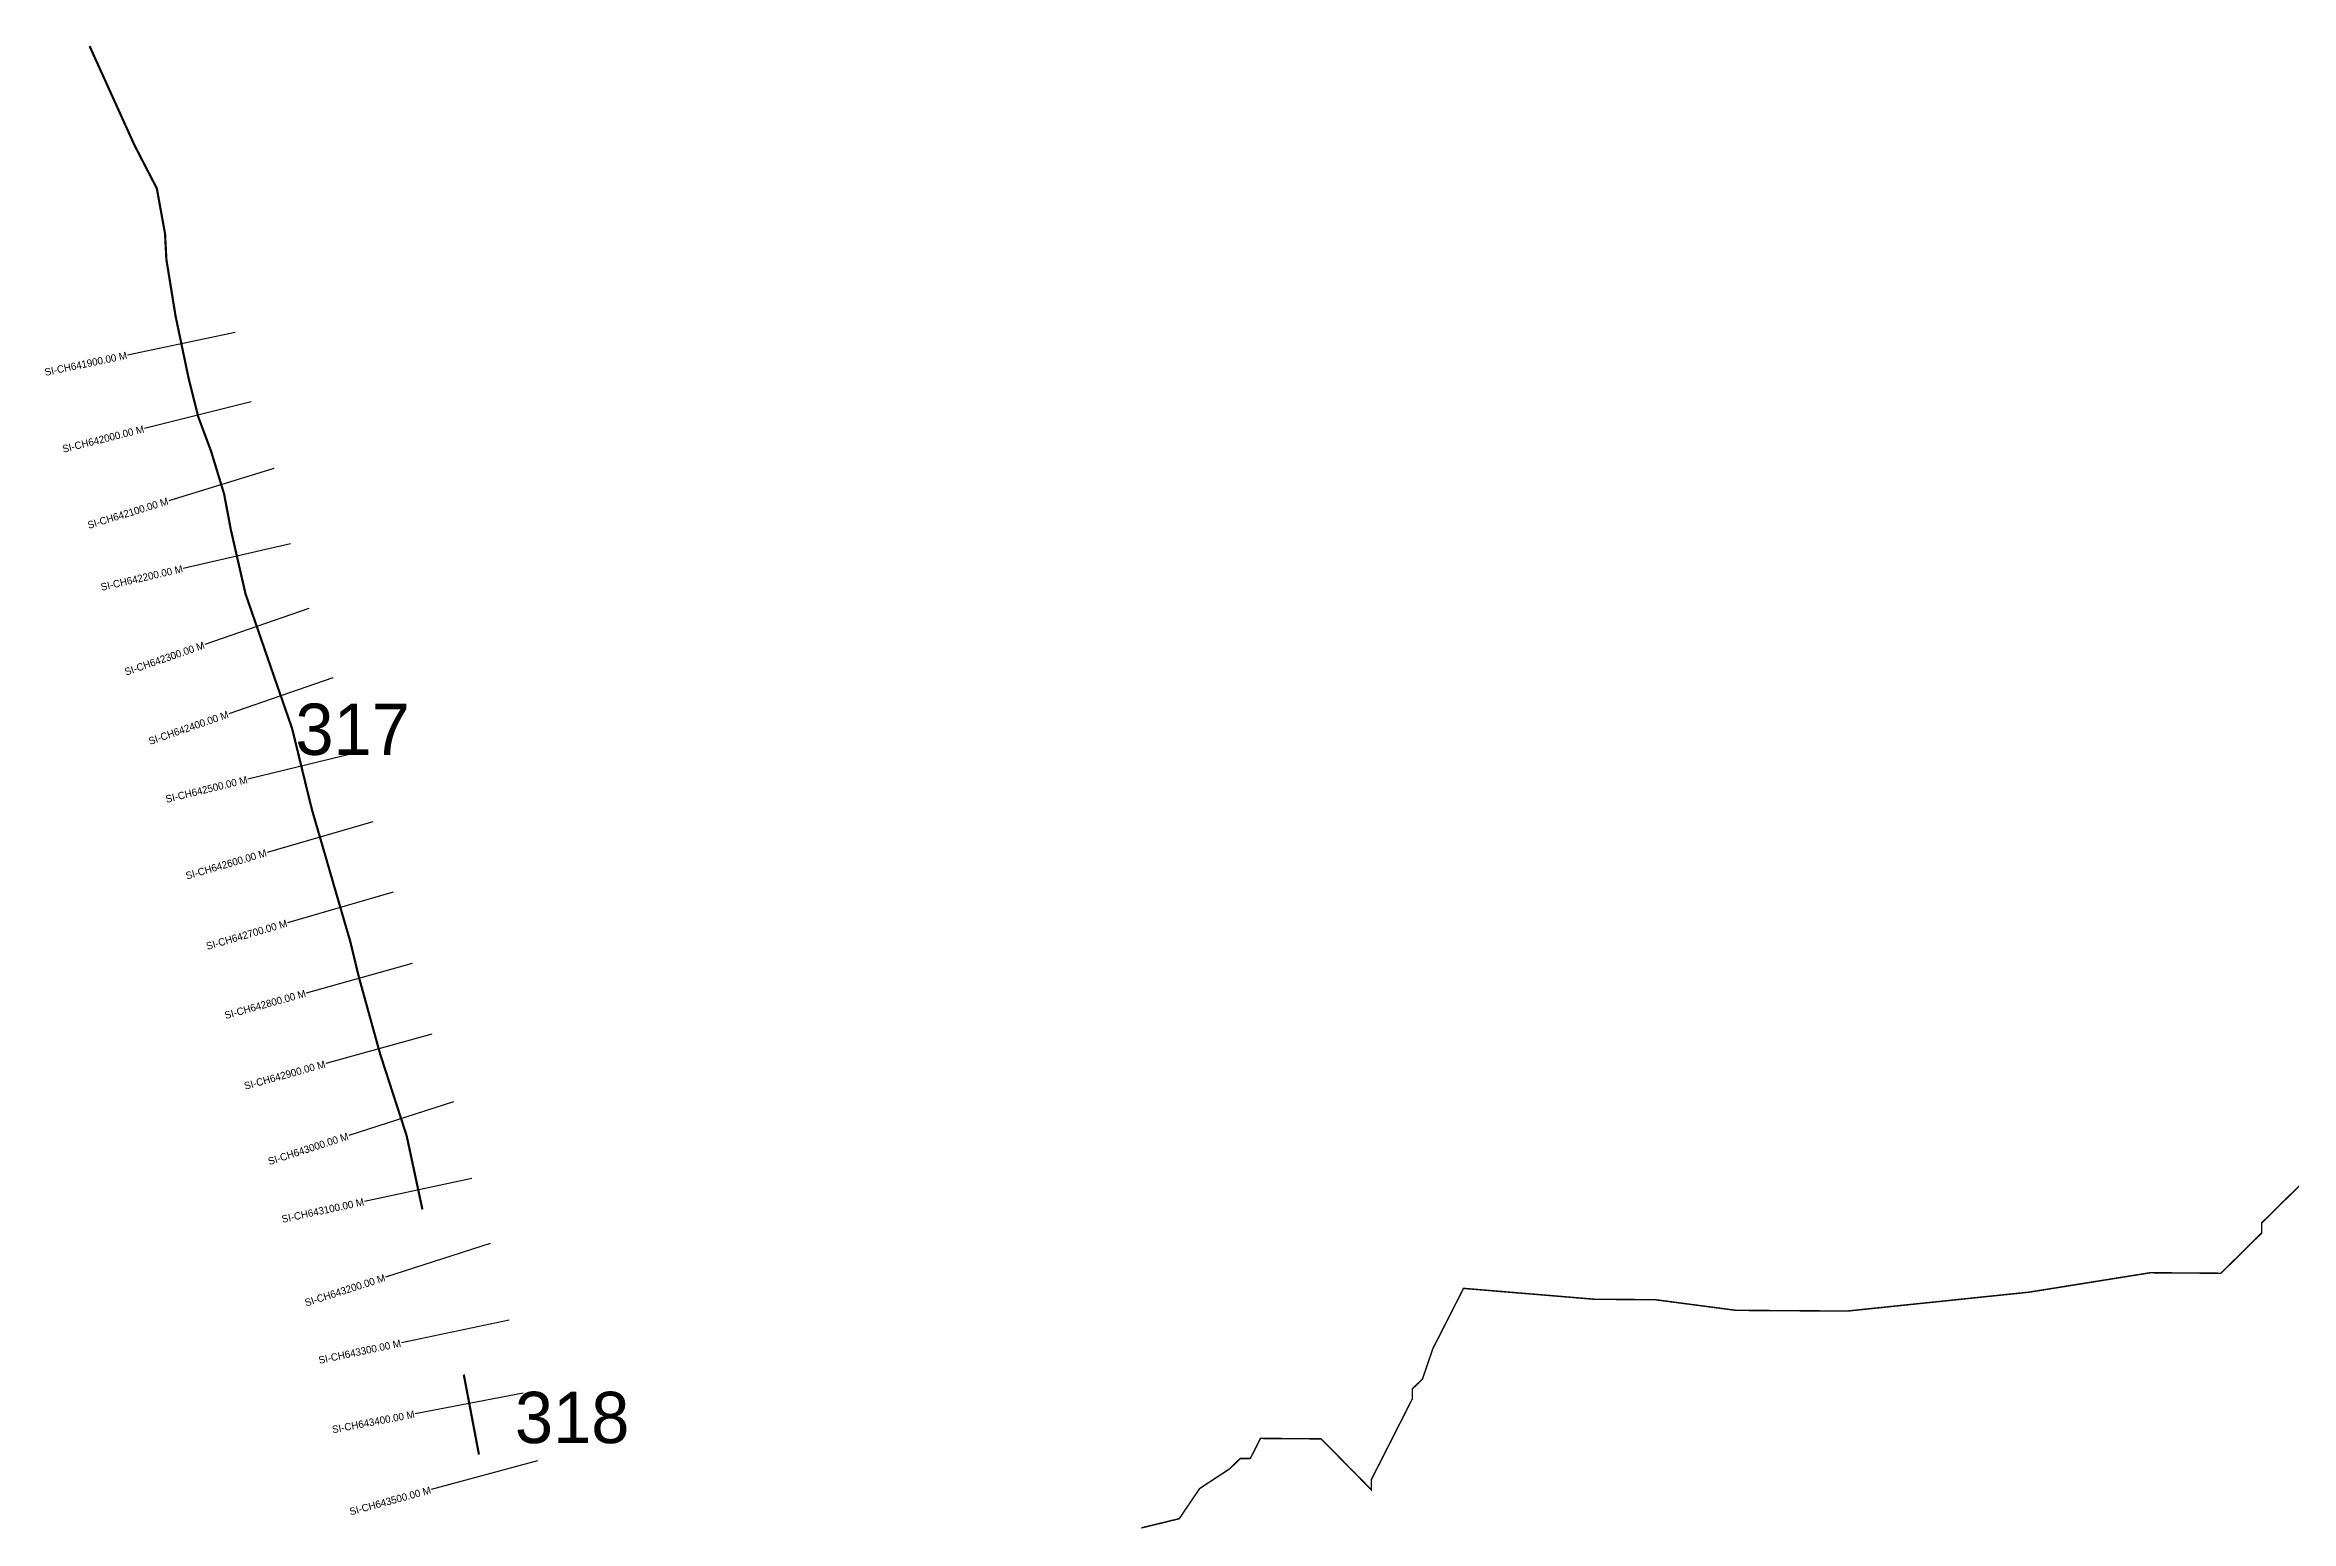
# Model space of a CAD drawing. Header units: metres. Extents: x 329517 to 335646, y 1797221 to 1802564.
# Drawn here: x 329517 to 332582, y 1800550 to 1802564 of the extents above; entities that cross this region are included whole.
import ezdxf
from ezdxf.enums import TextEntityAlignment as Align

# ---------------------------------------------------------------- set-up
doc = ezdxf.new("R2010")
doc.units = ezdxf.units.M
for name, color, linetype in [('CS', 134, 'Continuous'), ('CSMark', 6, 'Continuous'), ('NATURALLY PROTECTED', 3, 'Continuous')]:
    doc.layers.add(name, color=color, linetype=linetype)

msp = doc.modelspace()

# ---------------------------------------------------------------- linework, layer by layer
at = {"color": 6, "const_width": 2}
msp.add_lwpolyline([(331012.9, 1800540.9), (331064.6, 1800553.5), (331092.4, 1800594.6), (331133.9, 1800621.9), (331147.8, 1800635.6), (331161.5, 1800635.5), (331175.5, 1800663), (331258.2, 1800662.4), (331326.6, 1800593), (331326.7, 1800606.8), (331382.5, 1800716.7), (331382.6, 1800730.5), (331396.5, 1800744.1), (331410.6, 1800785.4), (331452.5, 1800867.7), (331631.5, 1800852.8), (331714.1, 1800852.2), (331824.3, 1800837.7), (331975.8, 1800836.7), (332224, 1800862.5), (332389.5, 1800889), (332485.9, 1800888.3), (332541.4, 1800943.1), (332541.5, 1800956.9), (332624.7, 1801039)], dxfattribs=at)
at = {"layer": 'CS'}
for p, q in [((329776.5, 1802171.6), (329629.7, 1802140.9)), ((329798.3, 1802077.1), (329652.8, 1802040.6)), ((329829.2, 1801986.1), (329685.8, 1801942.2)), ((329852, 1801883.2), (329705.7, 1801849.8)), ((329876.9, 1801795), (329735.2, 1801745.9)), ((329909.6, 1801700.4), (329767.9, 1801651.4)), ((329939.6, 1801597.9), (329793.9, 1801562.2)), ((329964.1, 1801504.3), (329820.1, 1801462.4)), ((329992, 1801408.3), (329848, 1801366.4)), ((330018, 1801310.7), (329873.4, 1801270.6)), ((330044.7, 1801214.4), (329900.1, 1801174.3)), ((330074.3, 1801122.2), (329931.5, 1801076)), ((330099.6, 1801017.7), (329953, 1800986.2)), ((330124.6, 1800928.7), (329981.8, 1800882.9)), ((330150.2, 1800824.1), (330003.4, 1800793.3)), ((330169.6, 1800724.6), (330022.2, 1800696.5)), ((330188.9, 1800632.4), (330044.1, 1800593.1))]:
    msp.add_line(p, q, dxfattribs=at)
at = {"layer": 'NATURALLY PROTECTED', "const_width": 3, "flags": 128}
for points in [[(329577.8, 1802562.4), (329614.7, 1802481), (329638.8, 1802427.8), (329669.6, 1802368.1), (329680.8, 1802306.5), (329682.6, 1802271.5), (329695.1, 1802194.4), (329713, 1802109), (329726.1, 1802056.6), (329743.6, 1802009.7), (329761.4, 1801951.3), (329770.5, 1801903), (329790.6, 1801815.1), (329831.5, 1801696.7), (329854.2, 1801631.3), (329881.2, 1801520.8), (329896.4, 1801468.6), (329915.3, 1801403.4), (329926.6, 1801364.6), (329933.4, 1801341.4), (329945.1, 1801292.9), (329974.3, 1801187.4), (330010.5, 1801075.7), (330032, 1800975.3)], [(330088.4, 1800750.1), (330109.1, 1800641)]]:
    msp.add_lwpolyline(points, dxfattribs=at)

# ---------------------------------------------------------------- texts
at = {"char_height": 70, "attachment_point": 1}
for s, insert in [('317', (329858.7, 1801665.4)), ('318', (330158.2, 1800726.6))]:
    msp.add_mtext_dynamic_manual_height_columns(s, width=95.172, gutter_width=1, heights=[0], dxfattribs=dict(at, insert=insert))
at = {"layer": 'CSMark'}
for s, rotation, p in [('SI-CH641900.00 M', 11.8005, (329628.7, 1802140.7)), ('SI-CH642000.00 M', 14.0968, (329651.9, 1802040.3)), ('SI-CH642100.00 M', 17, (329684.8, 1801941.9)), ('SI-CH642200.00 M', 12.8742, (329704.8, 1801849.6)), ('SI-CH642300.00 M', 19.0736, (329734.2, 1801745.6)), ('SI-CH642400.00 M', 19.0736, (329766.9, 1801651.1)), ('SI-CH642500.00 M', 13.7468, (329792.9, 1801562)), ('SI-CH642600.00 M', 16.218, (329819.1, 1801462.1)), ('SI-CH642700.00 M', 16.218, (329847.1, 1801366.1)), ('SI-CH642800.00 M', 15.5024, (329872.5, 1801270.4)), ('SI-CH642900.00 M', 15.5024, (329899.2, 1801174)), ('SI-CH643000.00 M', 17.9156, (329930.6, 1801075.7)), ('SI-CH643100.00 M', 12.1262, (329952, 1800986)), ('SI-CH643200.00 M', 17.7823, (329980.8, 1800882.6)), ('SI-CH643300.00 M', 11.875, (330002.4, 1800793.1)), ('SI-CH643400.00 M', 10.7746, (330021.2, 1800696.3)), ('SI-CH643500.00 M', 15.1966, (330043.2, 1800592.8))]:
    msp.add_text(s, height=10, rotation=rotation, dxfattribs=at).set_placement(p, align=Align.MIDDLE_RIGHT)

doc.saveas('drawing.dxf')
